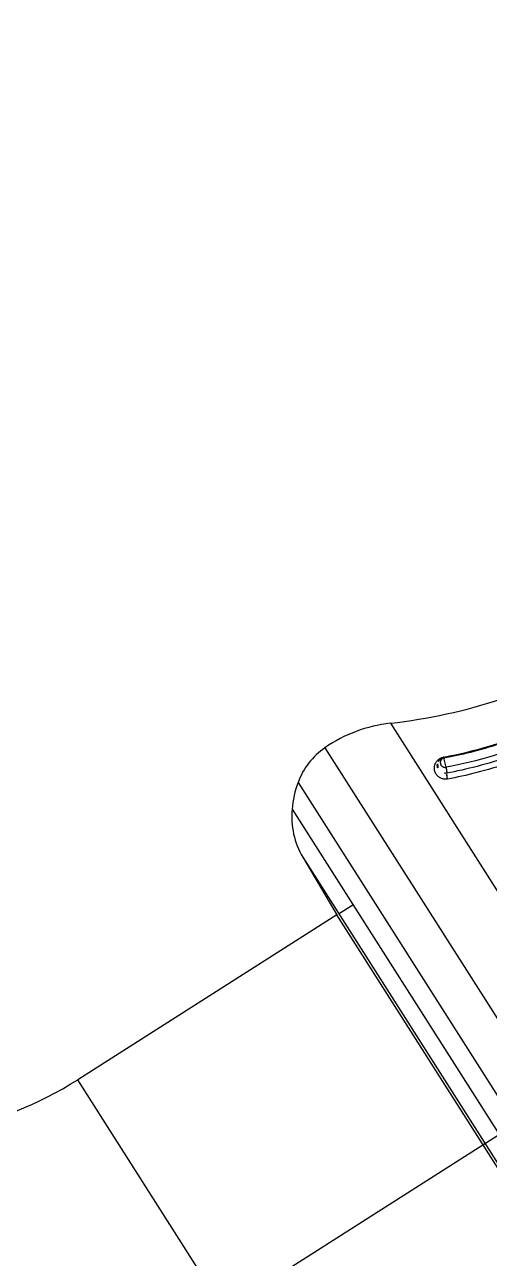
# Model space of a CAD drawing. Header units: millimetres. Extents: x 1145859089 to 1147511753, y -1047484727 to -1047247487.
# Drawn here: x 1145997556.6 to 1145997585.6, y -1047439073.9 to -1047438996.9 of the extents above; entities that cross this region are included whole.
import ezdxf
from ezdxf.xclip import XClip

# ---------------------------------------------------------------- set-up
doc = ezdxf.new("R2010")
doc.units = ezdxf.units.MM
doc.header["$LTSCALE"] = 100
doc.header["$MEASUREMENT"] = 0
doc.header["$XCLIPFRAME"] = 2
doc.linetypes.add('단지배치도$0$CENTER', pattern=[31, 30, -0.5, 0, -0.5])
doc.layers.get('0').update_dxf_attribs({"linetype": 'CONTINUOUS'})
doc.layers.add('XREF', color=135, linetype='CONTINUOUS')
doc.layers.add('단지배치도$0$W240910', color=135, linetype='CONTINUOUS')

# ---------------------------------------------------------------- blocks, each defined once
blk = doc.blocks.new('단지배치도$0$zw$9902')
at = {"layer": '단지배치도$0$W240910', "linetype": '단지배치도$0$CENTER', "ltscale": 20}
blk.add_line((59428.184, -67707.751), (59826.424, -67454.397), dxfattribs=at)
at = {"layer": '단지배치도$0$W240910', "linetype": 'ByBlock', "ltscale": 20}
for p, q in [((59438.577, -67671.156), (59465.735, -67713.845)), ((59434.493, -67672.687), (59462.617, -67716.895)), ((59432.814, -67674.852), (59459.945, -67717.498)), ((59432.438, -67676.523), (59458.273, -67717.13)), ((59433.103, -67679.52), (59435.223, -67683.124)), ((59433.104, -67679.521), (59455.839, -67715.257)), ((59435.346, -67683.046), (59436.231, -67682.483)), ((59435.223, -67683.124), (59419.059, -67693.408)), ((59453.473, -67711.811), (59435.223, -67683.124)), ((59437.309, -67722.094), (59419.059, -67693.408))]:
    blk.add_line(p, q, dxfattribs=at)
at = {"layer": '단지배치도$0$W240910'}
for radius in [11431.377, 11931.377]:
    blk.add_arc((57394.291, -57699.4), radius, 251.6277496, 321.4181311, dxfattribs=at)
at = {"layer": '단지배치도$0$W240910', "linetype": 'ByBlock', "ltscale": 20}
for centre, radius, start, end in [((59434.716, -67636.914), 34.458, 276.43303, 300.04189), ((59442.005, -67673.778), 0.5, 106.53902, 118.3264), ((59442.005, -67673.778), 0.5, 100.40689, 106.49294), ((59442.005, -67673.778), 0.5, 169.55183, 243.92925), ((59442.005, -67673.778), 0.5, 141.18211, 169.55183), ((59442.005, -67673.778), 0.5, 141.01198, 141.18211), ((59442.005, -67673.778), 0.5, 121.37834, 138.27233), ((59442.005, -67673.778), 0.5, 121.05427, 121.37834), ((59439.078, -67677.137), 6.672, 159.95712, 174.70711), ((59442.005, -67673.778), 0.5, 264.30335, 280.41225), ((59407.25, -67674.845), 22, 212.46387, 302.46387)]:
    blk.add_arc(centre, radius, start, end, dxfattribs=at)
at = {"layer": '단지배치도$0$W240910', "linetype": '단지배치도$0$CENTER', "ltscale": 20}
blk.add_arc((59407.25, -67674.845), 39, 212.46387, 302.46387, dxfattribs=at)
at = {"layer": '단지배치도$0$W240910', "linetype": 'ByBlock', "ltscale": 20}
for points, knots in [([(59441.914, -67673.287), (59442.482, -67673.182), (59443.672, -67672.921), (59445.654, -67672.333), (59447.69, -67671.575), (59449.698, -67670.696), (59451.617, -67669.753), (59452.78, -67669.137), (59453.338, -67668.834)], [0, 0, 0, 0, 0.1666667, 0.3333333, 0.5, 0.6666667, 0.8333333, 0.999986, 0.999986, 0.999986, 0.999986]), ([(59441.935, -67673.31), (59442.446, -67673.22), (59443.545, -67672.99), (59445.454, -67672.436), (59447.497, -67671.683), (59449.606, -67670.769), (59451.644, -67669.775), (59452.811, -67669.156), (59453.362, -67668.857)], [0, 0, 0, 0, 0.166667, 0.333333, 0.5, 0.666667, 0.833333, 1, 1, 1, 1]), ([(59453.639, -67669.397), (59452.732, -67669.887), (59450.862, -67670.858), (59447.989, -67672.166), (59445.048, -67673.231), (59443.042, -67673.722), (59442.047, -67673.905)], [0, 0, 0, 0, 0.245015, 0.500016, 0.755017, 1, 1, 1, 1]), ([(59453.345, -67668.838), (59452.448, -67669.316), (59450.607, -67670.271), (59447.78, -67671.564), (59445.639, -67672.342), (59444.455, -67672.687), (59444.269, -67672.734)], [20.729381, 20.729381, 20.729381, 20.729381, 43.949981, 68.22711, 92.504239, 97.000089, 97.000089, 97.000089, 97.000089]), ([(59453.813, -67669.712), (59453.225, -67670.032), (59452.019, -67670.673), (59450.089, -67671.619), (59448.099, -67672.491), (59446.022, -67673.266), (59443.973, -67673.878), (59442.707, -67674.156), (59442.095, -67674.268)], [0, 0, 0, 0, 0.166667, 0.333333, 0.5, 0.666667, 0.833333, 1, 1, 1, 1]), ([(59453.989, -67670.032), (59453.392, -67670.358), (59452.157, -67671.01), (59450.225, -67671.955), (59448.092, -67672.89), (59445.95, -67673.682), (59443.928, -67674.272), (59442.717, -67674.532), (59442.144, -67674.636)], [0, 0, 0, 0, 0.166667, 0.333333, 0.5, 0.666667, 0.833333, 1, 1, 1, 1]), ([(59441.9, -67673.269), (59442.884, -67673.088), (59444.413, -67672.711), (59445.903, -67672.211), (59446.438, -67672)], [0, 0, 0, 0, 0.244936, 0.3860853, 0.3860853, 0.3860853, 0.3860853]), ([(59442.144, -67674.636), (59442.117, -67674.641), (59442.061, -67674.649), (59441.969, -67674.65), (59441.872, -67674.637), (59441.775, -67674.609), (59441.681, -67674.567), (59441.593, -67674.511), (59441.514, -67674.442), (59441.445, -67674.361), (59441.388, -67674.265), (59441.346, -67674.158), (59441.32, -67674.046), (59441.319, -67673.943), (59441.326, -67673.853), (59441.346, -67673.773), (59441.364, -67673.702), (59441.391, -67673.638), (59441.427, -67673.582), (59441.474, -67673.524), (59441.533, -67673.46), (59441.597, -67673.402), (59441.667, -67673.354), (59441.745, -67673.316), (59441.825, -67673.288), (59441.875, -67673.275), (59441.9, -67673.269)], [0, 0, 0, 0, 0.041667, 0.083333, 0.125, 0.166667, 0.208333, 0.25, 0.291667, 0.333333, 0.375, 0.416667, 0.458333, 0.5, 0.541667, 0.583333, 0.625, 0.666667, 0.708333, 0.75, 0.791667, 0.833333, 0.875, 0.916667, 0.958333, 1, 1, 1, 1]), ([(59442.047, -67673.905), (59442.032, -67673.907), (59442, -67673.91), (59441.951, -67673.905), (59441.895, -67673.895), (59441.849, -67673.871), (59441.802, -67673.843), (59441.761, -67673.806), (59441.728, -67673.763), (59441.704, -67673.711), (59441.694, -67673.65), (59441.69, -67673.587), (59441.7, -67673.53), (59441.717, -67673.482), (59441.741, -67673.438), (59441.77, -67673.401), (59441.805, -67673.368), (59441.844, -67673.342), (59441.889, -67673.322), (59441.919, -67673.313), (59441.935, -67673.31)], [0, 0, 0, 0, 0.055556, 0.111111, 0.166667, 0.222222, 0.277778, 0.333333, 0.388889, 0.444444, 0.5, 0.555556, 0.611111, 0.666667, 0.722222, 0.777778, 0.833333, 0.888889, 0.944444, 1, 1, 1, 1]), ([(59441.644, -67673.431), (59441.654, -67673.42), (59441.68, -67673.396), (59441.714, -67673.372), (59441.735, -67673.359)], [5.4725566, 5.4725566, 5.4725566, 5.4725566, 5.6426226, 5.8624076, 5.8624076, 5.8624076, 5.8624076])]:
    blk.add_open_spline(points, degree=3, knots=knots, dxfattribs=at)
for points in [[(59438.577, -67671.159), (59437.113, -67671.316), (59435.696, -67671.846), (59434.492, -67672.686)], [(59434.492, -67672.686), (59433.724, -67673.205), (59433.127, -67673.973), (59432.81, -67674.851)], [(59441.863, -67673.3), (59441.82, -67673.312), (59441.78, -67673.329), (59441.744, -67673.351)], [(59441.9, -67673.269), (59441.906, -67673.281), (59441.911, -67673.287), (59441.915, -67673.287)], [(59441.935, -67673.31), (59441.927, -67673.294), (59441.92, -67673.285), (59441.914, -67673.287)], [(59442.047, -67673.905), (59442.056, -67673.922), (59442.074, -67673.97), (59442.097, -67674.071), (59442.11, -67674.172), (59442.11, -67674.246), (59442.101, -67674.267), (59442.095, -67674.268)], [(59442.144, -67674.636), (59442.136, -67674.619), (59442.117, -67674.566), (59442.094, -67674.469), (59442.081, -67674.368), (59442.081, -67674.296), (59442.089, -67674.272), (59442.095, -67674.272)], [(59432.436, -67676.522), (59432.337, -67677.554), (59432.577, -67678.62), (59433.104, -67679.521)]]:
    blk.add_open_spline(points, degree=3, dxfattribs=at)
blk = doc.blocks.new('단지배치도')
blk.add_blockref('단지배치도$0$zw$9902', (141034.193, 142437.157))

msp = doc.modelspace()

# ---------------------------------------------------------------- block references
at = {"layer": 'XREF'}
ref = msp.add_blockref('단지배치도', (1145797106.633357, -1047513806.462535), dxfattribs=at)
XClip(ref).set_block_clipping_path([(72982.4064819524, 34919.7593965302), (360382.4067475507, 255319.7593436702)])

doc.saveas('drawing.dxf')
